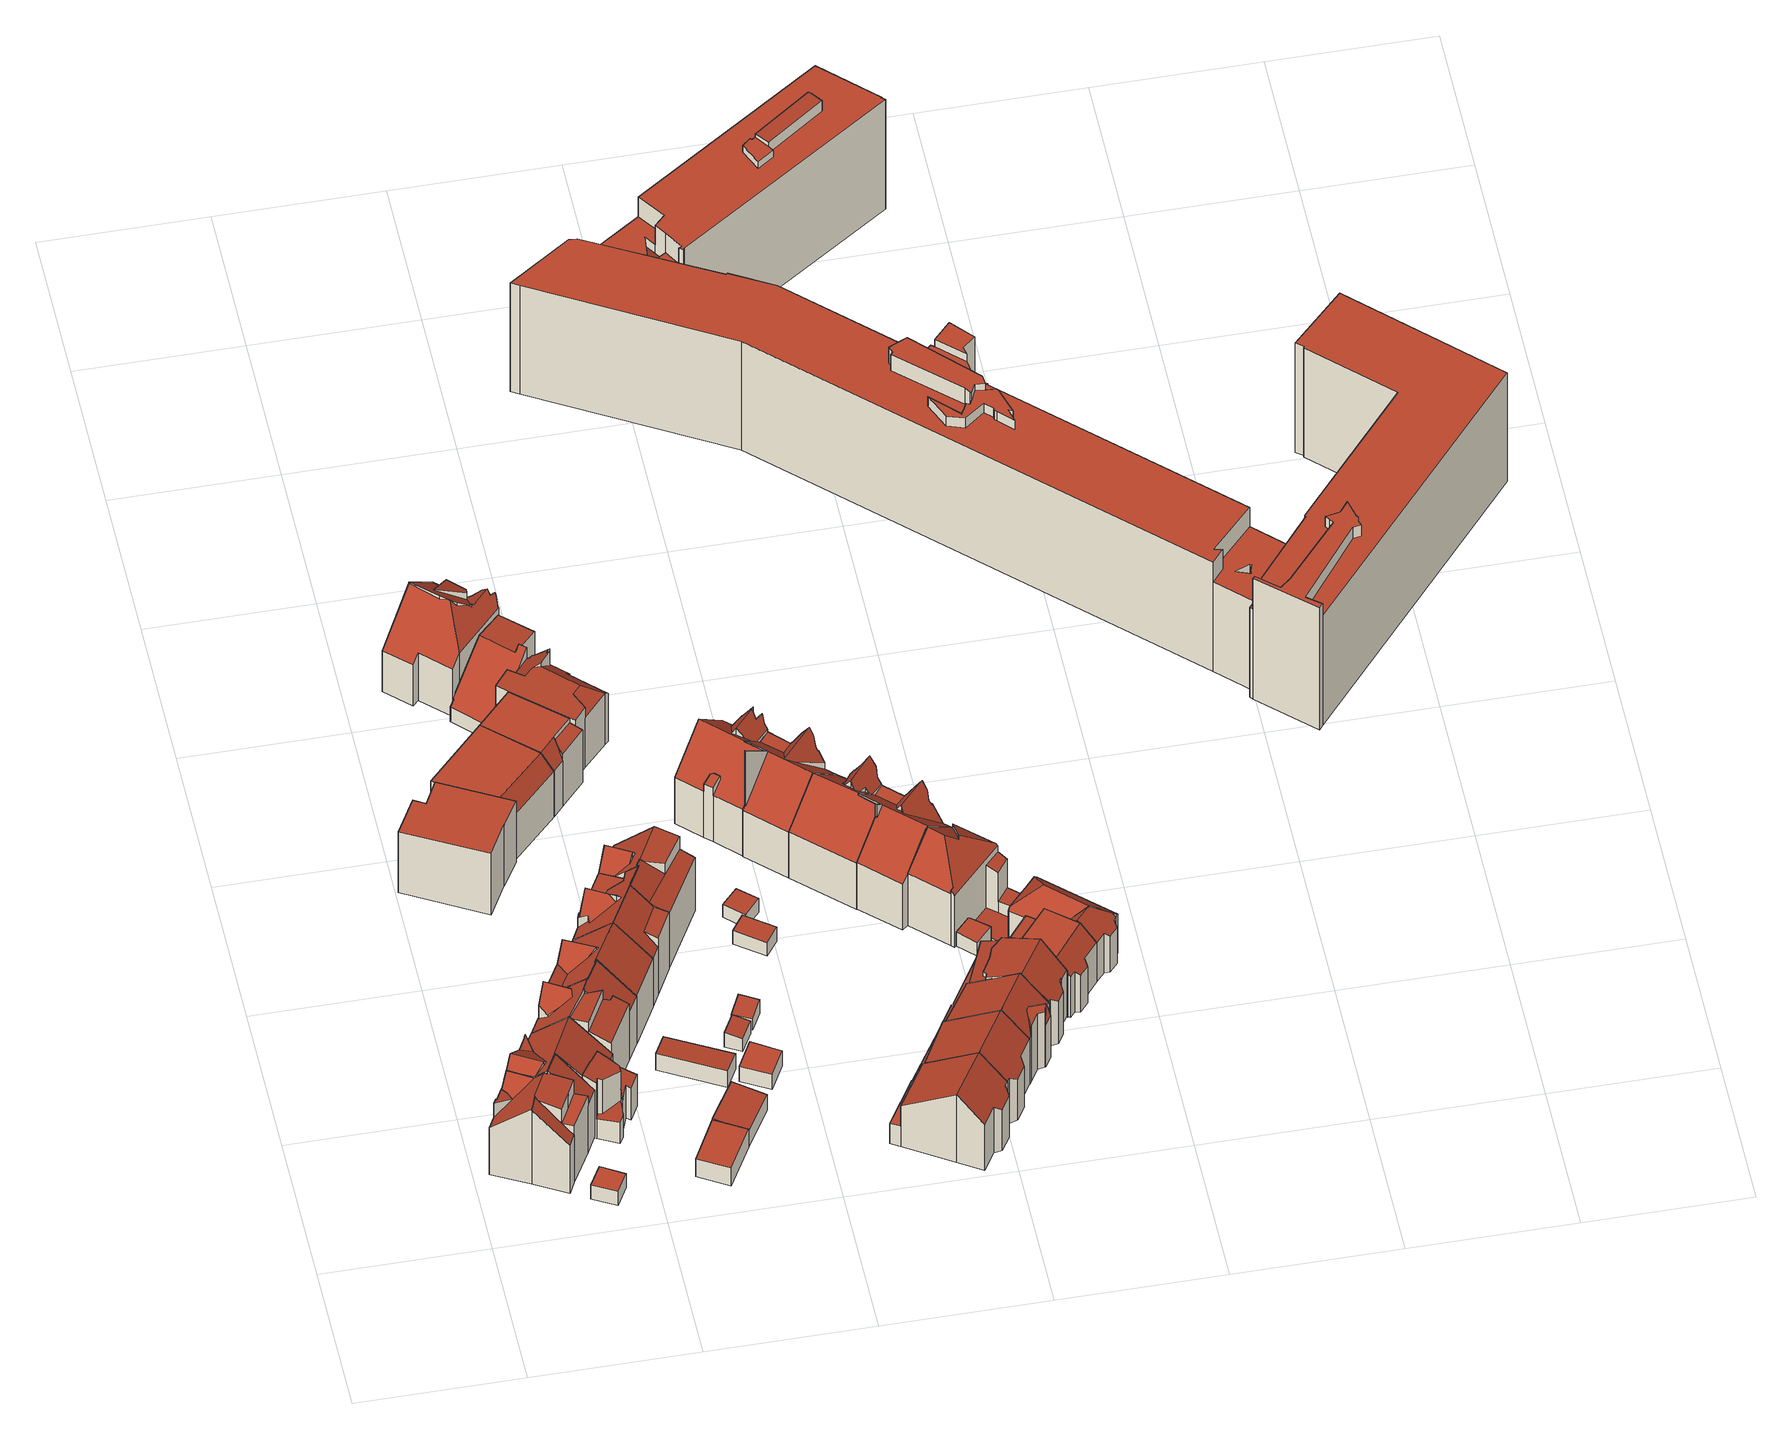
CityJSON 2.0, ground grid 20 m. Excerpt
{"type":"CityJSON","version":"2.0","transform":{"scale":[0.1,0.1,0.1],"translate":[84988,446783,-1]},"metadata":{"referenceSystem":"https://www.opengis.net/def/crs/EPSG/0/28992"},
"CityObjects":{
"building1":{"type":"Building","attributes":{"yearOfConstruction":1922},"geometry":[{"type":"MultiSurface","lod":"2","boundaries":[[[0,1,2,3,4,5,6,7,8,9,10,11,12,13,14,15]],[[2,1,16,17,18]],[[5,4,19,20]],[[4,3,21,22,19]],[[3,2,18,21]],[[23,24,25]],[[7,6,25,26]],[[0,15,27,28]],[[29,30,27]],[[9,8,31,32]],[[14,13,33,34]],[[27,15,14,34,35,29]],[[10,9,32,36]],[[11,10,36,37]],[[30,38,39,40]],[[41,42,43]],[[37,42,44]],[[25,6,5,20,23]],[[12,11,37,44,45]],[[38,41,43,39]],[[34,41,35]],[[13,12,45,33]],[[8,7,26,31]],[[21,46,22]],[[1,0,28,16]],[[47,48,49,50]],[[40,49,30]],[[47,51,48]],[[16,51,17]],[[50,52,47]],[[41,38,30,29,35]],[[45,44,42,41,34,33]],[[26,25,24,46,31]],[[46,24,23,20,19,22]],[[51,16,28,27,30,49,48]],[[50,49,40,39,43,42,37,36,32,52]],[[52,32,31,46,21,18,17,51,47]]],"semantics":{"surfaces":[{"type":"GroundSurface"},{"type":"WallSurface"},{"type":"RoofSurface"}],"values":[0,1,1,1,1,1,1,1,1,1,1,1,1,1,1,1,1,1,1,1,1,1,1,1,1,1,1,1,1,1,2,2,2,2,2,2,2]}}]},
"building2":{"type":"Building","attributes":{"yearOfConstruction":1995},"geometry":[{"type":"MultiSurface","lod":"2","boundaries":[[[53,54,55,56]],[[56,55,57,58]],[[55,54,59,57]],[[54,53,60,59]],[[53,56,58,60]],[[58,57,59,60]]],"semantics":{"surfaces":[{"type":"GroundSurface"},{"type":"WallSurface"},{"type":"RoofSurface"}],"values":[0,1,1,1,1,2]}}]},
"building3":{"type":"Building","attributes":{"yearOfConstruction":1922},"geometry":[{"type":"MultiSurface","lod":"2","boundaries":[[[61,62,63,64,65,66,67,68,69,70,71,72,73,74,75,76,77,78,79,80,81]],[[63,62,82,83]],[[84,85,86,87]],[[73,72,88,89]],[[72,71,90,88]],[[64,63,83,91]],[[62,61,92,82]],[[93,94,90]],[[90,71,70,95,93]],[[69,68,96,97]],[[70,69,97,95]],[[68,67,98,96]],[[85,74,73,89,86]],[[75,74,85,99]],[[100,101,102,103]],[[104,100,103,105]],[[106,104,105,107]],[[87,106,107,108]],[[76,75,99,109]],[[80,79,110,111]],[[79,78,112,110]],[[113,114,115,116]],[[117,118,113,116,119]],[[120,117,119,121]],[[122,120,121,123]],[[114,84,87,108,115]],[[118,112,124,113]],[[67,66,125,98]],[[66,65,126,125]],[[126,65,64,91,127]],[[128,129,130]],[[127,131,126]],[[130,131,128]],[[92,61,81,122,123,132]],[[81,80,111,122]],[[101,92,132,102]],[[112,78,77,133,124]],[[77,76,109,133]],[[94,93,95,97,96]],[[98,125,126,131,130]],[[131,127,91,83,82,89,88,90,94,129,128]],[[130,129,94,96,98]],[[132,123,121,119,116,115,108,107,105,103,102]],[[111,110,112,118,117,120,122]],[[101,100,104,106,87,86,89,82,92]],[[109,99,85,84,114,113,124,133]]],"semantics":{"surfaces":[{"type":"GroundSurface"},{"type":"WallSurface"},{"type":"RoofSurface"}],"values":[0,1,1,1,1,1,1,1,1,1,1,1,1,1,1,1,1,1,1,1,1,1,1,1,1,1,1,1,1,1,1,1,1,1,1,1,1,1,2,2,2,2,2,2,2,2]}}]},
"building4":{"type":"Building","attributes":{"yearOfConstruction":1922},"geometry":[{"type":"MultiSurface","lod":"2","boundaries":[[[134,135,136,137,138,139,140,141,142,143,144,73,72,145]],[[145,146,147]],[[145,72,148,146]],[[139,138,149,150,151]],[[140,139,151,152]],[[137,136,153,154]],[[144,143,155,156]],[[156,157,158,159]],[[160,157,161]],[[143,142,162,163,155]],[[136,135,164,153]],[[165,166,167,168]],[[169,170,171]],[[157,170,158]],[[172,160,161,173]],[[162,172,173,163]],[[141,140,152,174]],[[142,141,174,162]],[[73,144,156,159,175]],[[166,176,167]],[[149,176,150]],[[154,177,178]],[[179,177,180]],[[180,181,179]],[[138,137,154,178,149]],[[134,145,147,182]],[[182,183,184,185]],[[135,134,182,185,164]],[[72,73,175,186,148]],[[183,187,184]],[[188,169,171,165]],[[175,188,165,168,186]],[[173,161,157,156,155,163]],[[177,154,153,164,180]],[[187,181,180,164,185,184]],[[175,159,158,170,169,188]],[[171,170,157,160,172,162,174,152,151,150,176,166,165]],[[168,167,176,149,178,177,179,181,187,183,182,147,146,148,186]]],"semantics":{"surfaces":[{"type":"GroundSurface"},{"type":"WallSurface"},{"type":"RoofSurface"}],"values":[0,1,1,1,1,1,1,1,1,1,1,1,1,1,1,1,1,1,1,1,1,1,1,1,1,1,1,1,1,1,1,1,2,2,2,2,2,2]}}]},
"building5":{"type":"Building","attributes":{"yearOfConstruction":1921},"geometry":[{"type":"MultiSurface","lod":"2","boundaries":[[[189,190,191,192,193,194,195,196]],[[195,194,197,198]],[[193,192,199,200]],[[189,196,201,202]],[[190,189,202,203]],[[194,193,200,197]],[[192,191,204,199]],[[191,190,203,204]],[[196,195,198,201]],[[198,197,200,199,204,203,202,201]]],"semantics":{"surfaces":[{"type":"GroundSurface"},{"type":"WallSurface"},{"type":"RoofSurface"}],"values":[0,1,1,1,1,1,1,1,1,2]}}]},
"building6":{"type":"Building","attributes":{"yearOfConstruction":1922},"geometry":[{"type":"MultiSurface","lod":"2","boundaries":[[[205,206,207,208,209,210,211,212,213,214,215,216,217]],[[216,215,218,219]],[[220,221,222]],[[215,214,222,218]],[[210,209,223,224]],[[212,211,225,226]],[[227,228,229,230]],[[228,231,229]],[[213,212,226,232]],[[209,208,233,223]],[[211,210,224,225]],[[222,214,213,232,220]],[[208,207,234,235,233]],[[234,236,235]],[[230,237,227]],[[207,206,238,234]],[[217,216,219,239]],[[206,205,240,238]],[[205,217,239,240]],[[224,223,241,225]],[[221,220,232,226,230,229,231]],[[230,226,225,241,237]],[[219,218,222,221,231,228,227,237,241,223,233,235,236]],[[239,219,236,234,238,240]]],"semantics":{"surfaces":[{"type":"GroundSurface"},{"type":"WallSurface"},{"type":"RoofSurface"}],"values":[0,1,1,1,1,1,1,1,1,1,1,1,1,1,1,1,1,1,1,2,2,2,2,2]}}]},
"building7":{"type":"Building","attributes":{"yearOfConstruction":1976},"geometry":[{"type":"MultiSurface","lod":"2","boundaries":[[[242,243,244,245]],[[242,245,246,247]],[[245,244,248,246]],[[243,242,247,249]],[[244,243,249,248]],[[249,247,246,248]]],"semantics":{"surfaces":[{"type":"GroundSurface"},{"type":"WallSurface"},{"type":"RoofSurface"}],"values":[0,1,1,1,1,2]}}]},
"building8":{"type":"Building","attributes":{"yearOfConstruction":1921},"geometry":[{"type":"MultiSurface","lod":"2","boundaries":[[[250,251,252,253,254,255,256,190,257,189]],[[190,256,258,259]],[[256,255,260,258]],[[250,189,261,262]],[[189,257,263,261]],[[257,190,259,263]],[[251,250,262,264]],[[253,252,265,266]],[[252,251,264,265]],[[254,253,266,267]],[[255,254,267,260]],[[264,262,261,263,266,265]],[[267,266,263,259,258,260]]],"semantics":{"surfaces":[{"type":"GroundSurface"},{"type":"WallSurface"},{"type":"RoofSurface"}],"values":[0,1,1,1,1,1,1,1,1,1,1,2,2]}}]},
"building9":{"type":"Building","attributes":{"yearOfConstruction":1922},"geometry":[{"type":"MultiSurface","lod":"2","boundaries":[[[268,269,270,271,272,273,274,217,216,215,275,276,277,278,279,280]],[[215,216,219,218]],[[273,272,281,282]],[[283,219,284]],[[277,276,285,286]],[[280,279,287,288]],[[284,271,270,289,283]],[[272,271,284,281]],[[270,269,290,289]],[[291,292,293]],[[294,291,293,295]],[[276,275,296,297,285]],[[275,215,218,296]],[[298,299,300]],[[296,298,300,297]],[[216,217,301,219]],[[269,268,294,295,290]],[[268,280,288,294]],[[278,277,286,302]],[[279,278,302,287]],[[303,304,305]],[[305,306,303]],[[217,274,307,301]],[[308,309,307]],[[307,274,273,282,308]],[[288,287,310,292,291,294]],[[306,310,287,302,304,303]],[[304,302,286,285,297,300,299,305]],[[305,299,298,296,218,219,283,289,290,295,293,292,310,306]],[[309,281,284,219,301,307]],[[282,281,309,308]]],"semantics":{"surfaces":[{"type":"GroundSurface"},{"type":"WallSurface"},{"type":"RoofSurface"}],"values":[0,1,1,1,1,1,1,1,1,1,1,1,1,1,1,1,1,1,1,1,1,1,1,1,1,2,2,2,2,2,2]}}]},
"building10":{"type":"Building","attributes":{"yearOfConstruction":1989},"geometry":[{"type":"MultiSurface","lod":"2","boundaries":[[[311,312,313,314]],[[312,311,315,316]],[[313,312,316,317]],[[314,313,317,318]],[[311,314,318,315]],[[318,317,316,315]]],"semantics":{"surfaces":[{"type":"GroundSurface"},{"type":"WallSurface"},{"type":"RoofSurface"}],"values":[0,1,1,1,1,2]}}]},
"building11":{"type":"Building","attributes":{"yearOfConstruction":2005},"geometry":[{"type":"MultiSurface","lod":"2","boundaries":[[[243,319,320,244]],[[243,244,321,322]],[[244,320,323,321]],[[319,243,322,324]],[[320,319,324,323]],[[324,322,321,323]]],"semantics":{"surfaces":[{"type":"GroundSurface"},{"type":"WallSurface"},{"type":"RoofSurface"}],"values":[0,1,1,1,1,2]}}]},
"building12":{"type":"Building","attributes":{"yearOfConstruction":1915},"geometry":[{"type":"MultiSurface","lod":"2","boundaries":[[[325,326,327,328,329,330,331,332,333,334,335,336,337,338,339]],[[327,326,340,341]],[[328,327,341,342]],[[343,344,345,346]],[[329,328,342,347]],[[326,325,348,340]],[[338,337,349,350]],[[339,338,350,351]],[[337,336,352,353,349]],[[330,329,347,354]],[[331,330,354,355,356]],[[332,331,356,343]],[[357,358,359,360]],[[334,333,358,361]],[[352,362,363,353]],[[336,335,364,352]],[[365,364,366,367]],[[358,333,332,343,346,359]],[[364,335,334,361,366]],[[362,365,367,363]],[[368,369,370]],[[371,369,372]],[[373,374,375]],[[376,374,377]],[[372,378,371]],[[377,378,376]],[[354,373,375,355]],[[344,357,360,345]],[[379,380,381]],[[381,368,370,379]],[[325,339,351,348]],[[362,352,364,365]],[[354,347,342,341,340,348,377,374,373]],[[360,359,346,345]],[[380,367,366,361,358,357,381]],[[381,357,344,343,356,355,375,374,376,378,372,369,368]],[[351,350,349,353,363,367,380,379,370,369,371,378,377,348]]],"semantics":{"surfaces":[{"type":"GroundSurface"},{"type":"WallSurface"},{"type":"RoofSurface"}],"values":[0,1,1,1,1,1,1,1,1,1,1,1,1,1,1,1,1,1,1,1,1,1,1,1,1,1,1,1,1,1,1,2,2,2,2,2,2]}}]},
"building13":{"type":"Building","attributes":{"yearOfConstruction":1921},"geometry":[{"type":"MultiSurface","lod":"2","boundaries":[[[382,383,384,254,253,252,385]],[[386,387,388]],[[389,387,390]],[[385,252,265,391]],[[253,254,267,392]],[[252,253,392,265]],[[390,393,394,389]],[[383,382,393,395]],[[393,382,385,391,394]],[[254,384,388,267]],[[388,384,383,395,386]],[[391,265,392,389,394]],[[388,387,389,392,267]],[[395,393,390,387,386]]],"semantics":{"surfaces":[{"type":"GroundSurface"},{"type":"WallSurface"},{"type":"RoofSurface"}],"values":[0,1,1,1,1,1,1,1,1,1,1,2,2,2]}}]},
"building14":{"type":"Building","attributes":{"yearOfConstruction":1922},"geometry":[{"type":"MultiSurface","lod":"2","boundaries":[[[396,397,398,399,400,401,402,403,404,405,406,407,408,409,410]],[[403,402,284,411]],[[402,401,412,284]],[[405,404,413,414]],[[415,416,417]],[[418,416,419]],[[408,407,420,421]],[[401,400,422,412]],[[400,399,423,422]],[[397,396,424,425]],[[426,398,397,425,427]],[[407,406,288,420]],[[428,410,409,429,430]],[[417,426,427,415]],[[406,405,414,288]],[[409,408,421,429]],[[413,404,403,411,431]],[[396,410,428,424]],[[430,432,428]],[[399,398,426,423]],[[419,413,431,418]],[[433,434,435]],[[435,436,433]],[[431,411,284,412,417,416,418]],[[426,417,412,422,423]],[[419,416,415,427,425]],[[436,414,413,419,425,424,428,432,434,433]],[[420,288,414,436,435]],[[435,434,432,430,429,421,420]]],"semantics":{"surfaces":[{"type":"GroundSurface"},{"type":"WallSurface"},{"type":"RoofSurface"}],"values":[0,1,1,1,1,1,1,1,1,1,1,1,1,1,1,1,1,1,1,1,1,1,1,2,2,2,2,2,2]}}]},
"building15":{"type":"Building","attributes":{"yearOfConstruction":1995},"geometry":[{"type":"MultiSurface","lod":"2","boundaries":[[[437,438,439,440]],[[437,440,441,442]],[[438,437,442,443]],[[440,439,444,441]],[[439,438,443,444]],[[443,442,441,444]]],"semantics":{"surfaces":[{"type":"GroundSurface"},{"type":"WallSurface"},{"type":"RoofSurface"}],"values":[0,1,1,1,1,2]}}]},
"building16":{"type":"Building","attributes":{"yearOfConstruction":1989},"geometry":[{"type":"MultiSurface","lod":"2","boundaries":[[[445,446,447,448]],[[445,448,449,450]],[[446,445,450,451]],[[448,447,452,449]],[[447,446,451,452]],[[451,450,449,452]]],"semantics":{"surfaces":[{"type":"GroundSurface"},{"type":"WallSurface"},{"type":"RoofSurface"}],"values":[0,1,1,1,1,2]}}]},
"building17":{"type":"Building","attributes":{"yearOfConstruction":1926},"geometry":[{"type":"MultiSurface","lod":"2","boundaries":[[[453,454,455,456,457,458,459,460,385,461,462,463,464,465,466,467,468,469,470,471,472,473]],[[474,475,476]],[[477,475,478]],[[479,480,481]],[[469,468,482,483]],[[470,469,483,479]],[[478,471,470,479,481,477]],[[467,466,484,485]],[[466,465,486,484]],[[468,467,485,482]],[[465,464,487,486]],[[464,463,488,487]],[[463,462,489,488]],[[462,461,490,489]],[[474,476,490,491,492]],[[490,461,385,493,491]],[[385,460,494,493]],[[455,454,495,496]],[[458,457,497,498]],[[454,453,499,495]],[[456,455,496,500,501]],[[457,456,501,497]],[[502,503,504,505]],[[503,506,507,504]],[[492,508,474]],[[472,471,478,509]],[[510,473,472,509,511]],[[512,513,514]],[[514,502,505,512]],[[459,458,498,515]],[[515,516,517]],[[506,518,519,520,507]],[[496,518,506,500]],[[453,473,510,499]],[[519,510,511,520]],[[460,459,515,517,494]],[[485,484,486,480,479,483,482]],[[476,475,477,481,480,486,487,488,489,490]],[[515,498,521,516]],[[506,503,502,514,521,498,497,501,500]],[[511,509,478,475,474,508,513,512,505,504,507,520]],[[519,518,496,495,499,510]],[[517,516,521,514,513,508,492,491,493,494]]],"semantics":{"surfaces":[{"type":"GroundSurface"},{"type":"WallSurface"},{"type":"RoofSurface"}],"values":[0,1,1,1,1,1,1,1,1,1,1,1,1,1,1,1,1,1,1,1,1,1,1,1,1,1,1,1,1,1,1,1,1,1,1,1,2,2,2,2,2,2,2]}}]},
"building18":{"type":"Building","attributes":{"yearOfConstruction":1989},"geometry":[{"type":"MultiSurface","lod":"2","boundaries":[[[522,523,524,525]],[[522,525,526,527]],[[523,522,527,528]],[[525,524,529,526]],[[524,523,528,529]],[[528,527,526,529]]],"semantics":{"surfaces":[{"type":"GroundSurface"},{"type":"WallSurface"},{"type":"RoofSurface"}],"values":[0,1,1,1,1,2]}}]},
"building19":{"type":"Building","attributes":{"yearOfConstruction":1989},"geometry":[{"type":"MultiSurface","lod":"2","boundaries":[[[530,531,532,533]],[[530,533,534,535]],[[533,532,536,534]],[[531,530,535,537]],[[532,531,537,536]],[[537,535,534,536]]],"semantics":{"surfaces":[{"type":"GroundSurface"},{"type":"WallSurface"},{"type":"RoofSurface"}],"values":[0,1,1,1,1,2]}}]},
"building20":{"type":"Building","attributes":{"yearOfConstruction":2010},"geometry":[{"type":"MultiSurface","lod":"2","boundaries":[[[538,539,540,541]],[[541,540,542,543]],[[540,539,544,542]],[[539,538,545,544]],[[538,541,543,545]],[[543,542,544,545]]],"semantics":{"surfaces":[{"type":"GroundSurface"},{"type":"WallSurface"},{"type":"RoofSurface"}],"values":[0,1,1,1,1,2]}}]},
"building21":{"type":"Building","attributes":{"yearOfConstruction":1928},"geometry":[{"type":"MultiSurface","lod":"2","boundaries":[[[546,547,548,549,550,551,552,553,554,555,556,557]],[[551,550,558,559]],[[552,551,559,560]],[[553,552,560,561]],[[550,549,562,558]],[[555,554,563,564]],[[554,553,561,563]],[[547,546,565,566]],[[548,547,566,567,568]],[[549,548,568,562]],[[557,556,569,570]],[[569,556,555,564,571]],[[546,557,570,565]],[[566,569,571,567]],[[564,563,561,560,559,558,562,568]],[[571,564,568,567]],[[566,565,570,569]]],"semantics":{"surfaces":[{"type":"GroundSurface"},{"type":"WallSurface"},{"type":"RoofSurface"}],"values":[0,1,1,1,1,1,1,1,1,1,1,1,1,1,2,2,2]}}]},
"building22":{"type":"Building","attributes":{"yearOfConstruction":1923},"geometry":[{"type":"MultiSurface","lod":"2","boundaries":[[[572,573,574,575,576,577,578,579,580,581,582,583,584,585,586,587,588,589]],[[578,577,590,591]],[[577,592,590]],[[572,589,593,594]],[[586,585,595,596,597]],[[589,588,598,593]],[[595,599,596]],[[585,584,600,595]],[[583,582,601,602]],[[603,581,580,604,605,606]],[[582,581,603,601]],[[580,579,607,604]],[[579,578,591,607]],[[573,572,594,608]],[[574,573,608,609,610]],[[575,574,610,611]],[[604,612,613,605]],[[584,583,602,600]],[[614,615,616,617]],[[588,587,618,619]],[[577,576,620,621,592]],[[598,588,619,622]],[[587,586,597,618]],[[623,624,625]],[[620,624,621]],[[626,598,622,627]],[[625,628,623]],[[612,614,617,613]],[[615,603,606,616]],[[629,626,627,630]],[[631,629,630,632]],[[633,631,632,634]],[[576,575,611,620]],[[608,633,634,609]],[[635,636,602,601,603,615,614,612,604,607,591,590,592]],[[606,605,613,617,616]],[[592,621,624,623,628,599,595,600,602,636,635]],[[632,630,627,622,619,618,597,596,599,628,625]],[[608,594,593,598,626,629,631,633]],[[634,632,625,624,620,611,610,609]]],"semantics":{"surfaces":[{"type":"GroundSurface"},{"type":"WallSurface"},{"type":"RoofSurface"}],"values":[0,1,1,1,1,1,1,1,1,1,1,1,1,1,1,1,1,1,1,1,1,1,1,1,1,1,1,1,1,1,1,1,1,1,2,2,2,2,2,2]}}]},
"building23":{"type":"Building","attributes":{"yearOfConstruction":1928},"geometry":[{"type":"MultiSurface","lod":"2","boundaries":[[[637,638,639,640,641,642,643,644,645,646,647,648]],[[649,638,637,568,650]],[[647,646,651,652]],[[646,645,653,651]],[[640,639,654,655]],[[648,647,652,562]],[[645,644,656,653]],[[639,638,649,654]],[[657,649,650,658]],[[644,643,659,656]],[[643,642,660,659]],[[641,640,655,657]],[[637,648,562,568]],[[642,641,657,658,660]],[[655,654,649,657]],[[562,652,651,653,656,659,660,568]],[[658,650,568,660]]],"semantics":{"surfaces":[{"type":"GroundSurface"},{"type":"WallSurface"},{"type":"RoofSurface"}],"values":[0,1,1,1,1,1,1,1,1,1,1,1,1,1,2,2,2]}}]},
"building24":{"type":"Building","attributes":{"yearOfConstruction":1922},"geometry":[{"type":"MultiSurface","lod":"2","boundaries":[[[661,662,663,664,665,666,667,668,669,670,671,672,673,674,675,676,677,678]],[[666,665,679,680]],[[663,662,681,682]],[[662,661,683,681]],[[676,675,684,685]],[[674,673,686,687]],[[678,677,688,689]],[[667,666,680,690]],[[665,664,691,679]],[[664,663,682,691]],[[692,693,694]],[[672,671,695,696]],[[677,676,685,688]],[[670,669,694,697]],[[671,670,697,695]],[[694,669,668,698,692]],[[668,667,690,698]],[[673,672,696,686]],[[675,674,687,699,684]],[[687,700,701,699]],[[700,702,701]],[[661,678,689,683]],[[700,687,686,696,695,702]],[[703,704,688,685,684,699,701,702,695,697,694,693]],[[703,693,692,698,690,680,679,691]],[[704,703,691,682,681,683]],[[689,688,704,683]]],"semantics":{"surfaces":[{"type":"GroundSurface"},{"type":"WallSurface"},{"type":"RoofSurface"}],"values":[0,1,1,1,1,1,1,1,1,1,1,1,1,1,1,1,1,1,1,1,1,1,2,2,2,2,2]}}]},
"building25":{"type":"Building","attributes":{"yearOfConstruction":1922},"geometry":[{"type":"MultiSurface","lod":"2","boundaries":[[[670,705,706,707,708,709,710,711,712,713,714,715,716,717,718,719,672,671]],[[707,706,720,721]],[[671,672,722,695]],[[718,717,723,724]],[[717,716,725,723]],[[672,719,726,722]],[[719,718,724,726]],[[705,670,697,727]],[[728,729,730]],[[727,729,731]],[[710,709,732,733]],[[732,709,708,734,735]],[[712,711,736,737,738]],[[713,712,738,739]],[[711,710,733,736]],[[736,732,735,737]],[[715,714,740,741]],[[714,713,739,740]],[[716,715,741,742,725]],[[743,744,745]],[[741,744,742]],[[708,707,721,734]],[[706,705,727,731,720]],[[670,671,695,697]],[[746,747,748]],[[745,747,743]],[[749,750,751]],[[730,750,728]],[[748,752,746]],[[751,752,749]],[[736,733,732]],[[725,742,744,743,747,746,752,751,750,730,729,727,697,695]],[[750,749,737,735,734,721,720,731,729,728]],[[752,748,747,745,744,741,740,739,738,737,749]],[[695,722,726,724,723,725]]],"semantics":{"surfaces":[{"type":"GroundSurface"},{"type":"WallSurface"},{"type":"RoofSurface"}],"values":[0,1,1,1,1,1,1,1,1,1,1,1,1,1,1,1,1,1,1,1,1,1,1,1,1,1,1,1,1,1,2,2,2,2,2]}}]},
"building26":{"type":"Building","attributes":{"yearOfConstruction":1928},"geometry":[{"type":"MultiSurface","lod":"2","boundaries":[[[753,754,755,756,757,758,759,760,761,762,763,764,765,766,767]],[[763,762,768,769]],[[764,763,769,770]],[[771,753,767,772,773]],[[765,764,770,774]],[[755,754,659,660]],[[762,761,775,768]],[[761,760,776,775]],[[760,759,777,778,776]],[[757,756,779,655]],[[779,756,755,660,780]],[[777,779,780,778]],[[758,757,655,781]],[[759,758,781,777]],[[754,753,771,659]],[[782,771,773,783]],[[783,784,782]],[[766,765,774,785]],[[785,786,787,788]],[[767,766,785,788,772]],[[786,789,787]],[[780,660,775,776,778]],[[781,655,779,777]],[[789,784,783,773,772,788,787]],[[786,785,774,770,769,768,775,660,659,771,782,784,789]]],"semantics":{"surfaces":[{"type":"GroundSurface"},{"type":"WallSurface"},{"type":"RoofSurface"}],"values":[0,1,1,1,1,1,1,1,1,1,1,1,1,1,1,1,1,1,1,1,1,2,2,2,2]}}]},
"building27":{"type":"Building","attributes":{"yearOfConstruction":1922},"geometry":[{"type":"MultiSurface","lod":"2","boundaries":[[[790,791,792,793,794,795,796,797,798,799,800,801,802,803,804,805,806,807,808]],[[797,796,809,810]],[[798,797,810,811]],[[792,791,812,813]],[[793,792,813,814]],[[802,801,815,816]],[[806,805,817,818]],[[805,804,819,817]],[[804,803,820,819]],[[799,798,811,821]],[[821,822,823,824]],[[803,802,816,820]],[[790,808,825,826]],[[808,807,827,825]],[[807,806,818,827]],[[796,795,828,809]],[[795,794,829,828]],[[794,793,814,829]],[[800,799,821,824,830]],[[801,800,830,815]],[[831,832,833]],[[822,834,823]],[[833,835,831]],[[791,790,826,812]],[[816,836,819,820]],[[827,818,817,819,836,832,831]],[[834,822,821,811,810,809,828]],[[826,825,827,831,835,814,813,812]],[[828,829,814,835,833,832,836,816,815,830,824,823,834]]],"semantics":{"surfaces":[{"type":"GroundSurface"},{"type":"WallSurface"},{"type":"RoofSurface"}],"values":[0,1,1,1,1,1,1,1,1,1,1,1,1,1,1,1,1,1,1,1,1,1,1,1,2,2,2,2,2]}}]},
"building28":{"type":"Building","attributes":{"yearOfConstruction":1928},"geometry":[{"type":"MultiSurface","lod":"2","boundaries":[[[837,838,839,840,841,842,843,844,845,846,847,848,849,850,851,852,853,854,855,856]],[[837,856,857,858]],[[855,854,859,860]],[[856,855,860,857]],[[854,853,861,859]],[[853,852,862,861]],[[852,851,863,862]],[[851,850,864,863]],[[850,849,865,864]],[[845,844,866,867]],[[846,845,867,868]],[[849,848,869,865]],[[848,847,870,869]],[[838,837,858,871]],[[868,872,873,874]],[[875,840,839,876,877]],[[847,846,868,874,870]],[[844,843,878,879,866]],[[880,876,881,882]],[[876,839,838,871,881]],[[883,880,882,884]],[[885,883,884,886]],[[841,840,875,887]],[[878,875,877,879]],[[843,842,888,878]],[[842,841,887,888]],[[872,885,886,873]],[[858,857,860,859,861,862,863,864,865,869,870,871]],[[872,868,867,866,879,877,876,880,883,885]],[[887,875,878,888]],[[886,884,882,881,871,870,874,873]]],"semantics":{"surfaces":[{"type":"GroundSurface"},{"type":"WallSurface"},{"type":"RoofSurface"}],"values":[0,1,1,1,1,1,1,1,1,1,1,1,1,1,1,1,1,1,1,1,1,1,1,1,1,1,1,2,2,2,2]}}]},
"building29":{"type":"Building","attributes":{"yearOfConstruction":1995},"geometry":[{"type":"MultiSurface","lod":"2","boundaries":[[[889,890,891,892]],[[889,892,893,894]],[[890,889,894,895]],[[892,891,896,893]],[[891,890,895,896]],[[895,894,893,896]]],"semantics":{"surfaces":[{"type":"GroundSurface"},{"type":"WallSurface"},{"type":"RoofSurface"}],"values":[0,1,1,1,1,2]}}]},
"building30":{"type":"Building","attributes":{"yearOfConstruction":1927},"geometry":[{"type":"MultiSurface","lod":"2","boundaries":[[[897,898,899,796,900,901,902,903]],[[796,899,904,905]],[[897,903,906,907]],[[908,909,910]],[[911,908,910,912]],[[903,902,911,912,906]],[[902,901,913,911]],[[914,915,904]],[[904,899,898,916,914]],[[898,897,907,916]],[[900,796,905,917]],[[901,900,917,913]],[[912,910,906]],[[915,914,916,907,906,910,909,918]],[[917,905,904,915,918]],[[917,918,909,908,911,913]]],"semantics":{"surfaces":[{"type":"GroundSurface"},{"type":"WallSurface"},{"type":"RoofSurface"}],"values":[0,1,1,1,1,1,1,1,1,1,1,1,2,2,2,2]}}]},
"building31":{"type":"Building","attributes":{"yearOfConstruction":1926},"geometry":[{"type":"MultiSurface","lod":"2","boundaries":[[[845,919,920,921,922,923,924,925,926,927,848,928,929]],[[926,925,930,931]],[[848,927,932,933]],[[925,924,934,930]],[[927,926,931,932]],[[928,848,933,935]],[[923,922,936,937]],[[924,923,937,934]],[[920,919,938,939]],[[845,929,940,941]],[[942,940,943,944]],[[945,942,944,946]],[[921,920,939,947,948]],[[939,945,946,947]],[[922,921,948,936]],[[940,929,928,935,943]],[[919,845,941,938]],[[948,947,946,944,943,935]],[[941,940,942,945,939,938]],[[935,933,932,931,930,934,937,936,948]]],"semantics":{"surfaces":[{"type":"GroundSurface"},{"type":"WallSurface"},{"type":"RoofSurface"}],"values":[0,1,1,1,1,1,1,1,1,1,1,1,1,1,1,1,1,2,2,2]}}]},
"building32":{"type":"Building","attributes":{"yearOfConstruction":1926},"geometry":[{"type":"MultiSurface","lod":"2","boundaries":[[[892,949,897,950,951,952,953,954,955,956,957,958,959,922,960,961,919,962]],[[959,958,963,964]],[[958,957,965,963]],[[966,967,968]],[[953,952,969,970]],[[892,962,971,972]],[[954,953,970,973]],[[922,959,964,974]],[[960,922,974,975]],[[961,960,975,976]],[[977,967,978]],[[978,955,954,973,977]],[[956,955,978,979]],[[957,956,979,965]],[[968,980,966]],[[981,982,983,984]],[[985,971,986,987]],[[971,962,919,988,986]],[[989,990,991,992]],[[952,951,989,992,969]],[[951,950,982,989]],[[897,949,993,994,995]],[[982,950,897,995,983]],[[993,996,981,984,994]],[[949,892,972,993]],[[996,997,990,981]],[[990,997,985,987,991]],[[919,961,976,988]],[[973,970,969,998,968,967,977]],[[975,974,964,963,965,979,978,967,966]],[[980,976,975,966]],[[984,983,995,994]],[[990,989,982,981]],[[997,996,993,972,971,985]],[[998,969,992,991,987]],[[987,986,988,976,980,968,998]]],"semantics":{"surfaces":[{"type":"GroundSurface"},{"type":"WallSurface"},{"type":"RoofSurface"}],"values":[0,1,1,1,1,1,1,1,1,1,1,1,1,1,1,1,1,1,1,1,1,1,1,1,1,1,1,1,2,2,2,2,2,2,2,2]}}]},
"building33":{"type":"Building","attributes":{"yearOfConstruction":2011},"geometry":[{"type":"MultiSurface","lod":"2","boundaries":[[[999,1000,1001,1002,1003,1004,1005,1006,1007,1008,1009,1010,1011,1012,1013,1014,1015,1016,1017,1018,1019,1020,1021,1022,1023,1024,1025,1026,1027,1028,1029,1030,1031,1032,1033,1034,1035,1036]],[[1034,1033,1037,1038]],[[1033,1032,1039,1037]],[[1029,1028,1040,1041]],[[1042,1043,1044,1045,1046]],[[1028,1027,1044,1040]],[[1047,1042,1046,1048]],[[1024,1023,1049,1050]],[[1026,1025,1051,1052,1053]],[[1036,1035,1054,1055]],[[1054,1035,1034,1038,1056]],[[1044,1027,1026,1053,1045]],[[1021,1020,1057,1058]],[[1022,1021,1058,1059]],[[1060,1061,1062,1063]],[[1064,1065,1066,1067]],[[1023,1022,1059,1049]],[[1020,1019,1068,1057]],[[1069,1070,1071,1072]],[[1070,1073,1074,1071]],[[1075,1076,1077,1078]],[[1079,1080,1081,1082]],[[1076,1083,1084,1077]],[[1014,1013,1064,1067,1060]],[[1073,1085,1086,1074]],[[1030,1029,1041,1069]],[[1087,1088,1089,1090]],[[1091,1092,1093,1087]],[[1094,1091,1087,1090,1095]],[[1096,1097,1098,1099]],[[1061,1066,1088,1062]],[[1051,1096,1099,1052]],[[1012,1011,1100,1101]],[[1013,1012,1101,1064]],[[1102,1054,1056,1103]],[[1104,1105,1106,1107]],[[1108,1109,1110,1111]],[[1112,1113,1114,1115]],[[1105,1112,1115,1106]],[[1083,1116,1117,1084]],[[1080,1118,1119,1081]],[[1120,1104,1107,1121]],[[1113,1122,1123,1114]],[[1124,1125,1126,1127]],[[1017,1016,1085,1128]],[[1018,1017,1128,1129]],[[1130,1131,1132,1133]],[[1134,1047,1048,1135]],[[1136,1137,1138,1139]],[[1140,1094,1095,1141]],[[1142,1140,1141,1143]],[[1088,1066,1065,1142,1143,1089]],[[1129,1144,1145,1146]],[[1019,1018,1129,1146,1068]],[[1147,1148,1149,1150]],[[1151,1152,1153,1154]],[[1155,1156,1157,1158]],[[1111,1155,1158,1159]],[[1160,1161,1108,1111,1159,1162]],[[1131,1160,1162,1132]],[[1000,999,1130,1133,1163]],[[1032,1031,1164,1039]],[[1122,1165,1166,1123]],[[1165,1075,1078,1166]],[[1167,1168,1169,1170]],[[1168,1171,1172,1169]],[[1171,1136,1139,1172]],[[1170,1173,1174,1175]],[[1118,1167,1170,1175,1119]],[[1173,1117,1176,1174]],[[1117,1116,1147,1150,1176]],[[1177,1102,1103,1178]],[[1007,1006,1179,1177]],[[1180,1151,1154,1181]],[[1182,1180,1181,1183]],[[1184,1182,1183,1185]],[[1097,1186,1187,1098]],[[1188,1184,1185,1189]],[[1186,1188,1189,1187]],[[1025,1024,1050,1051]],[[1006,1005,1190,1179]],[[1156,1190,1191,1157]],[[1190,1005,1004,1192,1191]],[[1001,1000,1163,1193]],[[1002,1001,1193,1194]],[[1003,1002,1194,1195]],[[1196,1197,1198,1199]],[[1197,1200,1201,1198]],[[1200,1202,1203,1201]],[[1202,1204,1205,1203]],[[1109,1206,1207,1110]],[[999,1036,1055,1130]],[[1206,1208,1209,1207]],[[1208,1161,1160,1209]],[[1148,1210,1211,1149]],[[1152,1212,1213,1153]],[[1212,1214,1215,1213]],[[1214,1134,1135,1215]],[[1210,1216,1217,1211]],[[1216,1079,1082,1217]],[[1015,1014,1060,1063,1218]],[[1085,1016,1015,1218,1086]],[[1137,1219,1220,1138]],[[1031,1030,1069,1072,1164]],[[1219,1120,1121,1220]],[[1204,1196,1199,1205]],[[1221,1222,1223,1224]],[[1222,1225,1124,1127,1223]],[[1226,1227,1228,1229]],[[1227,1230,1231,1228]],[[1125,1232,1233,1126]],[[1232,1234,1221,1224,1233]],[[1234,1226,1229,1221]],[[1230,1235,1236,1231]],[[1237,1225,1222,1238]],[[1235,1237,1238,1236]],[[1144,1043,1042,1145]],[[1009,1008,1239,1240]],[[1011,1010,1092,1100]],[[1092,1010,1009,1240,1093]],[[1008,1007,1177,1178,1239]],[[1004,1003,1195,1192]],[[1061,1060,1067,1066]],[[1143,1141,1095,1090,1089]],[[1135,1048,1046,1045,1053,1052,1099,1098,1187,1189,1185,1183,1181,1154,1153,1213,1215]],[[1208,1206,1109,1108,1161]],[[1160,1131,1130,1055,1054,1102,1177,1179,1190,1156,1155,1111,1110,1207,1209]],[[1144,1129,1128,1085,1073,1070,1069,1041,1040,1044,1043],[1198,1201,1203,1205,1199]],[[1082,1081,1119,1175,1174,1176,1150,1149,1211,1217]],[[1121,1107,1106,1115,1114,1123,1166,1078,1077,1084,1117,1173,1170,1169,1172,1139,1138,1220]],[[1204,1202,1200,1197,1196]],[[1224,1223,1127,1126,1233]],[[1238,1222,1221,1229,1228,1231,1236]],[[1042,1047,1134,1214,1212,1152,1151,1180,1182,1184,1188,1186,1097,1096,1051,1050,1049,1059,1058,1057,1068,1146,1145]],[[1092,1091,1094,1140,1142,1065,1064,1101,1100]],[[1178,1103,1056,1038,1037,1039,1164,1072,1071,1074,1086,1218,1063,1062,1088,1087,1093,1240,1239],[1216,1210,1148,1147,1116,1083,1076,1075,1165,1122,1113,1112,1105,1104,1120,1219,1137,1136,1171,1168,1167,1118,1080,1079]],[[1195,1194,1193,1163,1133,1132,1162,1159,1158,1157,1191,1192],[1124,1225,1237,1235,1230,1227,1226,1234,1232,1125]]],"semantics":{"surfaces":[{"type":"GroundSurface"},{"type":"WallSurface"},{"type":"RoofSurface"}],"values":[0,1,1,1,1,1,1,1,1,1,1,1,1,1,1,1,1,1,1,1,1,1,1,1,1,1,1,1,1,1,1,1,1,1,1,1,1,1,1,1,1,1,1,1,1,1,1,1,1,1,1,1,1,1,1,1,1,1,1,1,1,1,1,1,1,1,1,1,1,1,1,1,1,1,1,1,1,1,1,1,1,1,1,1,1,1,1,1,1,1,1,1,1,1,1,1,1,1,1,1,1,1,1,1,1,1,1,1,1,1,1,1,1,1,1,1,1,1,1,1,1,1,2,2,2,2,2,2,2,2,2,2,2,2,2,2,2]}}]}
},
"vertices":[
[101,64,9],[62,86,9],[18,110,9],[26,125,9],[30,131,9],[31,131,9],[39,146,9],[48,162,9],[77,146,9],[87,141,9],[90,139,9],[90,140,9],[104,165,9],[145,143,9],[133,121,9],[109,79,9],[62,86,130],[62,86,132],[18,110,85],[30,131,108],[31,131,107],[26,125,85],[26,125,108],[39,146,107],[45,142,103],[39,146,104],[48,162,119],[109,79,87],[101,64,87],[109,79,102],[96,87,101],[77,146,117],[87,141,129],[145,143,86],[133,121,86],[133,121,102],[90,139,128],[90,140,128],[108,108,102],[108,108,124],[96,87,124],[118,128,102],[94,139,128],[118,128,124],[90,140,132],[104,165,131],[50,135,100],[69,104,130],[69,104,133],[72,102,128],[69,104,129],[65,94,131],[70,109,129],
[122,51,9],[137,77,9],[164,60,9],[150,35,9],[164,60,32],[150,35,32],[137,77,32],[122,51,32],
[132,150,8],[104,165,8],[104,164,8],[90,139,8],[78,146,8],[48,162,8],[55,175,8],[71,202,8],[80,219,8],[80,220,8],[82,224,8],[92,241,8],[131,219,8],[176,194,8],[201,180,8],[190,161,8],[185,165,8],[177,144,8],[176,137,8],[171,128,8],[147,141,8],[104,165,132],[104,164,132],[168,176,68],[176,194,68],[176,194,84],[168,176,85],[92,241,86],[131,219,129],[82,224,86],[90,139,133],[132,150,104],[82,224,105],[86,199,102],[80,220,105],[71,202,105],[80,219,105],[55,175,131],[201,180,60],[146,170,100],[145,169,100],[145,169,105],[146,170,105],[147,171,100],[147,171,105],[156,184,97],[156,184,104],[168,176,98],[190,161,60],[176,137,43],[171,128,43],[177,144,43],[178,161,63],[178,169,64],[178,169,91],[178,161,90],[155,147,41],[178,161,42],[155,147,96],[149,148,40],[149,148,99],[147,141,40],[147,141,98],[177,144,60],[48,162,118],[78,146,118],[78,146,119],[90,156,125],[93,159,126],[90,156,130],[80,148,120],[132,150,106],[185,165,61],
[105,262,8],[113,277,8],[122,293,8],[142,282,8],[162,270,8],[163,270,8],[178,296,8],[219,273,8],[206,250,8],[174,195,8],[151,208,8],[104,262,8],[104,262,85],[104,262,86],[92,241,85],[162,270,131],[162,270,132],[163,270,131],[178,296,130],[122,293,105],[142,282,104],[174,195,101],[151,208,112],[176,253,112],[176,253,127],[151,208,127],[185,253,105],[185,253,109],[206,250,86],[206,250,101],[113,277,129],[155,253,129],[154,254,131],[154,254,132],[155,253,133],[156,253,126],[159,253,126],[156,253,129],[189,259,105],[189,259,109],[219,273,86],[131,219,126],[160,266,131],[142,274,112],[142,282,109],[142,261,119],[142,261,128],[142,255,121],[105,262,86],[113,252,97],[113,252,100],[105,262,107],[131,219,128],[126,252,109],[155,253,126],
[58,617,8],[141,570,8],[121,537,8],[120,537,8],[98,497,8],[3,551,8],[28,595,8],[42,587,8],[3,551,108],[28,595,108],[120,537,109],[98,497,109],[42,587,108],[58,617,108],[141,570,109],[121,537,109],
[219,273,7],[178,296,7],[176,292,7],[163,270,7],[134,286,7],[122,293,7],[138,321,7],[147,337,7],[154,350,7],[154,352,7],[166,372,7],[207,348,7],[248,325,7],[166,372,85],[207,348,131],[154,352,106],[170,348,100],[154,352,85],[134,286,100],[122,293,107],[138,321,106],[147,337,127],[182,317,125],[184,317,126],[184,317,127],[182,317,129],[184,318,126],[154,350,107],[163,270,132],[176,292,131],[176,292,132],[175,292,132],[172,313,119],[178,296,131],[248,325,87],[219,273,87],[147,309,99],
[244,63,7],[274,118,7],[311,95,7],[280,41,7],[280,41,37],[244,63,36],[311,95,37],[274,118,36],
[58,618,8],[54,621,8],[125,696,8],[183,641,8],[196,629,8],[140,572,8],[141,571,8],[123,580,8],[141,571,82],[141,570,82],[140,572,83],[58,617,106],[58,618,106],[123,580,106],[54,621,106],[125,696,104],[183,641,104],[196,629,83],
[238,434,7],[252,426,7],[237,401,7],[237,400,7],[261,387,7],[277,378,7],[257,342,7],[175,390,7],[177,393,7],[178,392,7],[187,408,7],[197,426,7],[211,450,7],[261,387,104],[277,378,101],[237,400,132],[237,400,131],[177,393,105],[178,392,105],[197,426,102],[211,450,103],[237,401,132],[252,426,132],[233,418,104],[216,423,103],[233,418,120],[238,434,105],[238,434,116],[175,390,85],[175,390,100],[186,388,94],[187,382,98],[186,388,104],[248,325,86],[187,408,128],[218,386,133],[211,394,128],[218,386,122],[224,386,128],[257,342,86],[257,342,100],[243,353,103],[212,417,103],
[246,257,7],[320,215,7],[306,189,7],[232,231,7],[246,257,31],[320,215,32],[306,189,34],[232,231,34],
[306,169,7],[342,146,7],[311,95,33],[274,118,38],[342,146,33],[306,169,38],
[124,810,9],[115,800,9],[82,832,9],[75,825,9],[45,853,9],[84,895,9],[118,930,9],[131,918,9],[150,900,9],[156,894,9],[167,893,9],[179,882,9],[180,881,9],[180,870,9],[181,869,9],[115,800,87],[82,832,87],[75,825,76],[131,918,92],[111,889,124],[111,889,125],[131,918,106],[45,853,76],[124,810,100],[180,881,111],[180,870,103],[181,869,101],[179,882,76],[179,882,113],[84,895,135],[84,895,137],[118,930,92],[149,892,97],[150,900,92],[150,900,105],[149,892,108],[156,894,100],[173,878,82],[173,878,114],[167,893,77],[171,883,81],[167,893,108],[171,883,119],[149,861,118],[144,860,123],[149,861,120],[131,856,129],[131,856,134],[113,866,133],[122,861,136],[113,866,138],[124,859,135],[124,859,137],[126,858,135],[149,863,121],[152,863,119],[149,863,117],
[225,685,8],[238,674,8],[209,643,8],[166,739,8],[209,643,94],[205,654,96],[209,643,83],[202,661,105],[202,661,98],[166,739,104],[183,641,105],[225,685,98],[225,685,105],[238,674,95],
[239,504,8],[281,482,8],[307,468,8],[323,459,8],[277,378,8],[256,389,8],[237,400,8],[252,426,8],[250,427,8],[226,441,8],[211,450,8],[221,467,8],[228,481,8],[227,481,8],[231,489,8],[252,426,131],[256,389,109],[250,427,130],[226,441,102],[283,431,124],[259,434,129],[283,431,106],[255,435,133],[255,435,130],[221,467,129],[228,481,108],[277,378,98],[323,459,95],[239,504,85],[281,482,131],[307,468,103],[307,468,124],[231,489,85],[227,481,109],[231,489,97],[250,427,133],[251,463,114],[250,451,119],[254,456,120],[250,451,128],[245,444,117],
[339,230,7],[372,209,7],[354,176,7],[320,195,7],[320,195,32],[339,230,32],[372,209,32],[354,176,32],
[347,263,8],[333,238,8],[314,249,8],[328,274,8],[328,274,32],[347,263,29],[333,238,29],[314,249,32],
[217,815,8],[252,782,8],[243,773,8],[238,768,8],[278,730,8],[274,726,8],[245,696,8],[231,680,8],[154,751,8],[111,794,8],[116,799,8],[115,800,8],[153,839,8],[180,867,8],[181,866,8],[215,834,8],[194,812,8],[192,811,8],[200,804,8],[203,801,8],[206,803,8],[171,771,84],[188,790,83],[171,771,57],[200,804,101],[200,804,83],[192,811,93],[187,805,94],[192,811,101],[215,834,92],[194,812,93],[180,867,92],[181,866,92],[153,839,94],[115,800,39],[116,799,39],[111,794,32],[154,751,31],[154,751,104],[171,771,106],[166,739,105],[231,680,106],[252,782,44],[243,773,44],[278,730,87],[274,726,92],[217,815,44],[243,773,81],[238,768,88],[222,782,90],[219,785,89],[219,785,109],[222,782,113],[223,789,84],[223,789,109],[189,757,106],[203,801,87],[206,803,44],[206,803,87],[209,767,113],[200,767,107],[209,767,107],[245,696,90],[236,718,107],[245,696,107],[223,789,44],[207,801,44],[207,801,89],[246,729,108],
[363,291,8],[350,268,8],[328,280,8],[341,304,8],[341,304,31],[363,291,31],[350,268,26],[328,280,26],
[388,375,8],[354,401,8],[369,421,8],[403,395,8],[403,395,32],[388,375,30],[369,421,31],[354,401,30],
[373,422,8],[351,443,8],[370,462,8],[392,442,8],[370,462,31],[392,442,31],[351,443,29],[373,422,29],
[503,126,10],[514,119,10],[571,83,10],[600,65,10],[596,60,10],[599,50,10],[587,32,10],[577,30,10],[562,6,10],[534,24,10],[477,60,10],[466,67,10],[596,60,85],[599,50,78],[587,32,77],[577,30,85],[600,65,85],[562,6,85],[534,24,121],[503,126,43],[514,119,43],[514,119,76],[571,83,121],[477,60,44],[466,67,43],[477,60,77],
[434,633,9],[434,632,9],[435,625,9],[438,622,9],[417,600,9],[404,586,9],[426,565,9],[391,529,9],[363,557,9],[354,565,9],[326,592,9],[361,629,9],[395,665,9],[412,649,9],[414,647,9],[413,646,9],[415,644,9],[423,644,9],[404,586,134],[426,565,134],[404,586,135],[423,644,38],[434,633,37],[412,649,87],[412,649,105],[414,647,110],[415,644,48],[401,644,98],[395,665,87],[326,592,85],[361,629,135],[354,565,85],[363,557,85],[363,557,97],[354,565,97],[391,529,85],[434,632,38],[434,632,125],[435,625,116],[438,622,108],[373,566,99],[373,566,105],[367,572,99],[363,573,97],[363,573,103],[367,572,105],[413,646,110],[415,644,114],[417,600,108],[417,600,116],[415,644,115],[399,606,125],[409,603,120],[399,606,135],[416,642,50],[416,642,117],[394,607,127],[424,633,49],[424,633,137],[422,630,57],[422,630,137],[425,624,61],[425,624,126],[378,612,135],[372,618,135],
[571,83,11],[516,118,11],[503,126,11],[540,184,11],[549,179,11],[608,141,11],[637,124,11],[622,100,11],[624,90,11],[613,73,11],[603,70,11],[600,65,11],[516,118,44],[516,118,78],[613,73,78],[603,70,85],[624,90,78],[503,126,42],[540,184,42],[622,100,85],[549,179,44],[549,179,74],[637,124,85],[608,141,121],
[460,600,8],[464,596,8],[472,596,8],[479,590,8],[483,586,8],[484,578,8],[486,576,8],[487,576,8],[493,570,8],[504,559,8],[470,524,8],[435,487,8],[391,529,8],[394,532,8],[426,565,8],[404,586,8],[427,610,8],[438,622,8],[483,586,128],[484,578,117],[464,596,113],[472,596,123],[460,600,104],[426,565,136],[404,586,136],[391,529,84],[394,532,88],[427,610,103],[438,622,105],[486,576,112],[479,590,137],[493,570,97],[456,556,121],[493,570,87],[470,524,134],[435,487,83],[504,559,87],[487,576,112],[394,532,179],[395,531,88],[395,531,179],[427,565,135],[443,552,133],[450,589,103],
[517,547,8],[521,542,8],[521,541,8],[523,539,8],[528,539,8],[532,540,8],[537,535,8],[543,529,8],[543,521,8],[547,517,8],[532,502,8],[514,483,8],[513,482,8],[534,461,8],[500,425,8],[521,542,109],[521,541,109],[435,487,84],[513,482,133],[534,461,133],[514,483,135],[500,425,84],[517,547,88],[502,514,115],[507,525,110],[502,514,121],[517,547,98],[528,539,43],[532,540,37],[523,539,114],[528,539,119],[537,535,36],[537,535,136],[543,529,124],[543,521,115],[547,517,106],[532,502,106],[532,502,110],[526,506,110],[530,503,110],[526,506,117],[513,496,126],[519,500,119],[513,496,121],[509,503,135],[504,510,122],[509,503,124],[512,498,125],
[640,129,10],[637,124,10],[608,141,10],[552,177,10],[540,184,10],[569,230,10],[585,226,10],[585,227,10],[640,192,10],[669,174,10],[666,170,10],[668,160,10],[660,147,10],[659,147,10],[650,145,10],[669,174,85],[666,170,85],[668,160,78],[640,129,85],[650,145,101],[640,129,101],[660,147,78],[640,192,121],[585,227,78],[585,226,44],[585,226,78],[552,177,44],[552,177,77],[569,230,43],[639,129,86],[639,129,101],[640,155,100],[659,147,78],[662,159,82],[662,159,101],[659,147,101],[643,159,100],
[592,474,9],[595,472,9],[596,473,9],[606,462,9],[614,455,9],[580,419,9],[551,389,9],[544,383,9],[500,425,9],[527,454,9],[534,461,9],[513,482,9],[537,507,9],[547,517,9],[569,496,9],[573,492,9],[581,492,9],[587,487,9],[592,482,9],[551,389,93],[544,383,84],[500,425,85],[595,472,111],[596,473,111],[606,462,88],[513,482,136],[537,507,102],[573,492,114],[581,492,123],[569,496,105],[547,517,105],[527,454,125],[529,452,125],[529,452,145],[527,454,146],[592,482,125],[592,474,116],[587,487,136],[580,419,135],[614,455,88],[534,461,136],[557,455,135],[553,462,123],[557,455,126],[536,460,135],[559,450,127],[558,488,101],
[669,174,9],[641,191,9],[605,214,9],[588,225,9],[572,235,9],[611,296,9],[615,292,9],[634,275,9],[633,274,9],[635,272,9],[673,240,9],[699,218,9],[699,217,9],[698,218,9],[690,206,9],[689,207,9],[687,203,9],[689,193,9],[681,180,9],[671,178,9],[671,178,86],[669,174,86],[689,193,78],[681,180,78],[687,203,86],[689,207,86],[690,206,85],[698,218,85],[699,217,84],[634,275,88],[633,274,88],[635,272,90],[699,218,84],[673,240,119],[641,191,119],[621,261,86],[621,261,93],[635,272,96],[588,225,44],[605,214,93],[588,225,80],[615,292,44],[615,292,73],[607,219,92],[605,214,98],[607,219,98],[604,225,89],[604,225,95],[616,246,88],[616,246,94],[572,235,40],[611,296,43],
[638,349,9],[618,328,9],[598,348,9],[616,367,9],[616,367,32],[638,349,31],[618,328,31],[598,348,32],
[658,411,9],[596,346,9],[592,350,9],[579,419,9],[613,454,9],[615,452,9],[656,413,9],[592,350,94],[551,389,95],[656,413,96],[658,411,94],[613,408,119],[612,404,122],[613,408,125],[615,452,89],[615,452,96],[613,454,89],[592,350,99],[596,354,99],[596,346,94],[579,419,134],[596,403,133],
[672,320,9],[690,306,9],[725,276,9],[741,263,9],[723,241,9],[725,234,9],[715,222,9],[708,223,9],[702,216,9],[687,228,9],[642,266,9],[715,222,69],[708,223,75],[702,216,76],[699,218,79],[725,234,68],[687,228,96],[741,263,74],[723,241,75],[672,320,73],[690,306,73],[642,266,70],[633,274,70],[644,271,70],[642,266,96],[644,271,96],[654,263,71],[654,263,96],[690,306,96],[725,276,96],
[641,393,9],[667,402,9],[693,378,9],[694,376,9],[695,375,9],[773,301,9],[770,297,9],[767,293,9],[769,286,9],[759,275,9],[752,275,9],[722,279,9],[703,295,9],[655,335,9],[759,275,68],[752,275,74],[769,286,68],[740,298,98],[766,300,78],[740,298,97],[694,376,72],[695,375,73],[655,335,10],[616,367,15],[773,301,74],[741,263,73],[722,279,98],[703,295,71],[770,297,78],[770,297,74],[767,293,74],[723,297,86],[653,384,32],[667,402,33],[667,402,80],[653,384,79],[657,338,10],[655,335,68],[657,338,72],[672,320,69],[693,378,33],[680,363,32],[680,363,71],[693,378,71],[641,393,15],[641,393,85],[658,411,85],[653,384,14],[680,363,11],[696,339,98],
[441,1372,8],[674,1529,8],[738,1467,8],[737,1467,8],[741,1463,8],[476,1285,8],[475,1283,8],[466,1268,8],[516,1239,8],[567,1210,8],[706,1076,8],[717,1087,8],[749,1121,8],[799,1073,8],[774,1046,8],[757,1029,8],[756,1027,8],[1018,775,8],[1061,733,8],[1076,751,8],[1215,914,8],[1125,1001,8],[1126,1003,8],[1117,1010,8],[1181,1075,8],[1341,920,8],[1066,597,8],[1061,591,8],[997,652,8],[994,655,8],[1001,663,8],[962,701,8],[511,1135,8],[285,1267,8],[275,1273,8],[352,1325,8],[362,1324,8],[369,1324,8],[275,1273,187],[352,1325,187],[285,1267,187],[994,655,156],[1001,663,156],[1000,655,188],[1000,655,156],[997,652,156],[997,652,206],[1000,655,206],[1025,632,188],[1025,632,207],[1181,1075,188],[1341,920,187],[1066,597,188],[1066,597,209],[1061,591,209],[362,1324,156],[369,1324,156],[362,1324,187],[1125,1001,188],[1126,1003,188],[1117,1010,188],[757,1029,156],[755,1030,156],[755,1030,188],[757,1029,188],[774,1046,67],[752,1055,67],[752,1055,156],[774,1046,156],[1215,914,188],[962,701,156],[976,718,156],[976,718,188],[962,701,188],[967,721,156],[967,721,188],[785,957,188],[775,992,188],[775,992,203],[785,957,203],[666,1058,188],[737,992,188],[737,992,214],[666,1058,214],[773,994,188],[773,994,203],[1018,775,157],[1018,775,188],[721,1084,188],[752,1055,188],[752,1055,200],[721,1084,200],[721,1084,68],[717,1087,68],[717,1087,188],[742,1106,67],[742,1106,200],[1049,611,188],[1122,706,188],[1122,706,206],[1049,611,208],[749,1121,67],[799,1073,67],[514,1238,157],[514,1238,188],[755,975,188],[764,966,188],[764,966,203],[755,975,203],[460,1312,143],[448,1305,151],[448,1305,156],[460,1312,156],[765,962,188],[767,960,188],[767,960,203],[765,962,203],[761,995,188],[761,995,203],[741,985,188],[741,985,214],[731,956,188],[731,956,204],[784,943,188],[784,943,203],[668,1460,188],[658,1475,188],[658,1475,204],[668,1460,205],[1061,733,157],[1076,751,157],[441,1372,156],[464,1339,156],[464,1339,188],[441,1372,188],[1038,643,188],[1038,643,207],[728,964,188],[696,997,188],[696,997,204],[728,964,204],[766,1079,67],[766,1079,200],[750,1065,67],[750,1065,200],[1077,749,157],[1077,749,188],[1076,751,188],[760,1007,188],[689,1081,188],[689,1081,213],[760,1007,213],[1113,733,188],[1095,730,188],[1095,730,205],[1113,733,205],[474,1289,156],[470,1287,156],[470,1287,188],[474,1289,188],[460,1312,188],[451,1326,156],[451,1326,142],[451,1326,188],[674,1529,188],[511,1135,187],[780,960,188],[780,960,203],[743,983,188],[740,977,188],[740,977,203],[743,983,203],[736,979,188],[736,979,203],[749,996,203],[749,996,213],[743,983,214],[761,995,213],[516,1239,157],[516,1239,188],[466,1268,156],[1124,747,188],[1124,747,205],[1129,724,188],[1129,724,206],[1131,721,188],[1131,721,206],[1132,708,188],[1132,708,206],[1130,715,188],[1130,715,206],[475,1283,156],[475,1283,188],[476,1285,188],[738,1467,188],[737,1467,188],[741,1463,188],[989,712,136],[1007,719,130],[1007,719,156],[989,712,156],[1009,718,129],[1009,718,156],[1006,709,126],[1006,709,156],[1006,705,124],[1006,705,156],[439,1312,153],[439,1312,156],[442,1340,142],[442,1340,156],[666,1070,188],[666,1070,214],[1099,725,188],[1099,725,205],[1102,718,188],[1102,718,206],[669,1062,188],[669,1062,214],[756,1027,188],[710,963,188],[710,963,204],[585,1426,199],[597,1409,199],[597,1409,205],[585,1426,204],[597,1409,188],[581,1423,188],[579,1425,188],[579,1425,199],[581,1423,199],[569,1416,188],[569,1416,199],[656,1477,188],[656,1477,204],[585,1426,188],[581,1388,188],[581,1388,199],[601,1402,188],[601,1402,199],[567,1210,188],[706,1076,188]
]}
